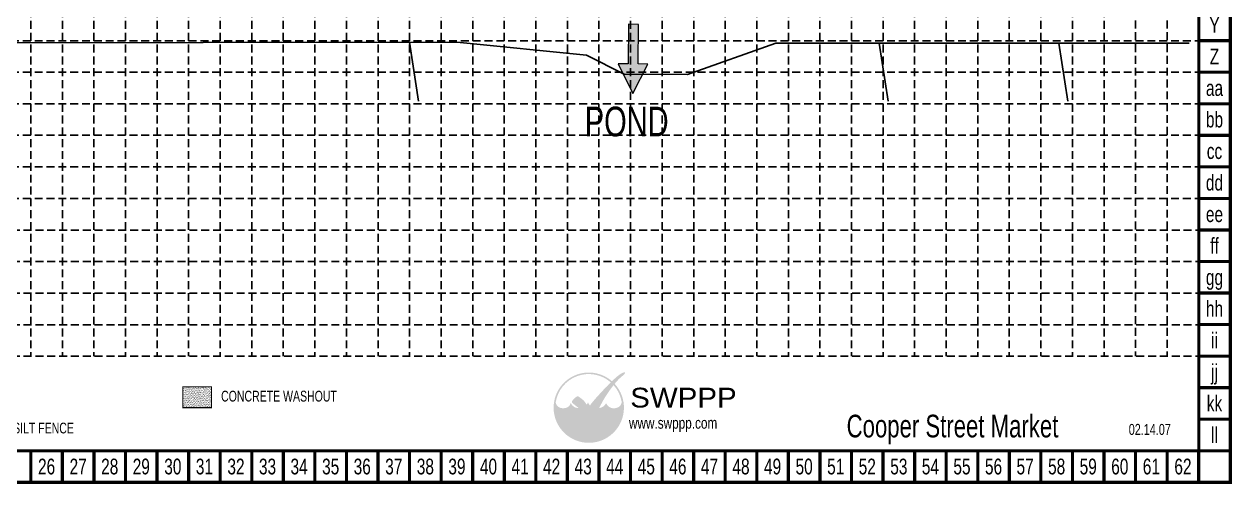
# Model space of a CAD drawing. Header units: feet. Extents: x 9897 to 20516, y 9531 to 20344.
# Drawn here: x 10543 to 11499, y 9531 to 9895 of the extents above; entities that cross this region are included whole.
import ezdxf
from ezdxf.enums import TextEntityAlignment as Align

# ---------------------------------------------------------------- set-up
doc = ezdxf.new("R2010")
doc.units = ezdxf.units.FT
doc.header["$MEASUREMENT"] = 0
doc.linetypes.add('HIDDEN', pattern=[0.375, 0.25, -0.125])
doc.layers.get('0').update_dxf_attribs({"lineweight": 18})
for name, color, linetype in [('BASE', 7, 'Continuous'), ('GRID', 254, 'HIDDEN'), ('LEGEND', 7, 'Continuous'), ('LOGO', 7, 'Continuous')]:
    doc.layers.add(name, color=color, linetype=linetype)
doc.layers.add('BDY-ADJ', color=6, linetype='Continuous', lineweight=25)
doc.layers.add('TEXT-STREET NAMES', color=5, linetype='Continuous', lineweight=35)
doc.styles.add('LOGO1', font='Rockeb.TTF', dxfattribs={"height": 25})
doc.styles.get("Standard").update_dxf_attribs({"font": 'ARIAL.TTF', "width": 0.7})

# ---------------------------------------------------------------- blocks, each defined once
blk = doc.blocks.new('new logo')
at = {"layer": 'LOGO'}
h = blk.add_hatch(color=170, dxfattribs=at)
h.paths.add_polyline_path([(67.4, 44.1), (66.8, 44.7), (66.3, 45.2), (66, 45.8), (65.5, 46.4), (65.1, 47.2), (64.7, 47.9), (64.4, 48.5), (64.2, 49), (63.9, 49.6), (63.7, 50.1), (63.3, 51), (62.9, 52), (62.6, 52.8), (62.4, 53.3), (62.2, 53.7), (62.1, 54.2), (61.9, 54.7), (61.7, 55.2), (61.5, 55.7), (61.3, 56.3), (61, 56.8), (60.8, 57.4), (60.5, 57.9), (60.2, 58.5), (60, 59.1), (59.7, 59.6), (59.3, 60.2), (59, 60.8), (58.7, 61.3), (58.3, 61.9), (58, 62.4), (57.6, 62.9), (57.3, 63.4), (56.9, 63.9), (56.6, 64.3), (56.3, 64.7), (55.9, 65.1), (55.6, 65.5), (55.2, 65.9), (54.9, 66.2), (54, 66.2), (52.9, 66.3), (52, 66.5), (51.5, 66.6), (50.9, 66.8), (50.3, 67), (49.4, 67.4), (48.3, 67.9), (47.3, 68.6), (46.5, 69.3), (45.7, 70), (45, 70.8), (44.4, 71.5), (44, 72.2), (43.6, 72.7), (43.4, 72.9), (43.2, 73.2), (43.1, 73.4), (43, 73.5), (42.8, 73.7), (42.7, 73.7), (42.7, 73.8), (42.6, 73.8), (42.5, 73.7), (42.5, 73.6), (42.4, 73.5), (42.4, 73.4), (42.3, 73.2), (42.2, 72.8), (42, 72.1), (41.7, 71.5), (41.4, 70.9), (41, 70.3), (40.5, 69.8), (40, 69.2), (39.4, 68.7), (38.8, 68.2), (38.1, 67.7), (37.3, 67.3), (36.5, 66.9), (35.7, 66.6), (34.9, 66.3), (34, 66.1), (33, 66), (31.9, 65.9), (30.8, 65.9), (29.6, 65.9), (28.6, 66), (27.6, 66.1), (26.7, 66.4), (25.8, 66.7), (25, 67.1), (24.1, 67.6), (23.2, 68.2), (22.4, 68.9), (21.8, 69.5), (21.4, 69.9), (21, 70.4), (20.6, 70.9), (20.2, 71.5), (19.9, 72.1), (19.5, 72.9), (19.2, 73.8), (18.9, 74.8, -0.595729), (106.3, 106.8), (107, 107.5), (107.5, 108), (108.1, 108.6, 37.93689), (112.3, 104.5), (112.1, 104.2), (111.6, 103.7), (111.1, 103.1), (110.6, 102.5, -0.146449), (123.6, 75), (123.3, 74.5), (123.1, 74), (122.9, 73.5), (122.8, 73.1), (122.5, 72.4), (122.2, 71.7), (121.9, 71.1), (121.5, 70.5), (121.1, 70), (120.7, 69.5), (120.2, 69), (119.6, 68.6), (119, 68.1), (118.4, 67.7), (117.8, 67.4), (117.1, 67), (116.5, 66.7), (115.8, 66.5), (115, 66.3), (114.3, 66.1), (113.5, 66), (112.7, 65.9), (111.9, 65.8), (111.1, 65.8), (110.3, 65.8), (109.4, 65.9), (108.6, 66), (107.7, 66.2), (106.8, 66.4), (105.9, 66.7), (105.1, 67.1), (104.3, 67.5), (103.5, 68), (102.8, 68.6), (102.1, 69.3), (101.4, 70), (100.8, 70.7), (100.2, 71.4), (99.8, 72), (99.5, 72.5), (99.4, 72.8), (99.3, 73), (99.1, 73.2), (99, 73.4), (98.9, 73.5), (98.8, 73.6), (98.7, 73.6), (98.6, 73.6), (98.5, 73.5), (98.4, 73.4), (98.4, 73.3), (98.3, 73.2), (98.2, 73), (98.1, 72.8), (97.8, 72.4), (97.4, 71.8), (96.9, 71.1), (96.4, 70.5), (95.9, 70.1), (95.4, 69.6), (94.8, 69.1), (94.2, 68.6), (93.5, 68.2), (92.8, 67.7), (91.9, 67.3), (91, 66.9), (90.1, 66.6), (89.4, 66.4), (88.6, 66.2), (87.8, 66.1), (87.6, 65.6), (87.4, 65.1), (87.1, 64.4), (86.9, 63.8), (86.6, 63), (86.3, 62.2), (85.9, 61.3), (85.6, 60.4), (85.3, 59.5), (84.9, 58.6), (84.6, 57.7), (84.2, 56.7), (83.9, 55.8), (83.5, 54.9), (83.2, 54), (82.9, 53.2), (82.6, 52.4), (82.3, 51.6), (82.1, 51), (81.9, 50.3), (81.6, 49.8), (81.3, 48.9), (80.9, 48.1), (80.5, 47.3), (80.1, 46.6), (79.6, 45.9), (79.1, 45.4), (78.6, 44.8), (78.1, 44.3), (77.6, 43.9), (77, 43.5), (76.5, 43.1), (75.9, 42.8), (75.3, 42.6), (74.6, 42.3), (73.7, 42.1), (73, 41.9), (72.2, 41.9), (71.6, 42), (70.9, 42.2), (70.1, 42.5), (69.4, 42.8), (68.7, 43.1), (68, 43.5)])
h.paths.add_polyline_path([(71.8, 72), (70.7, 73.9), (70.1, 75.2), (69.7, 74.3), (68.7, 72.6), (67.9, 71.7), (67.9, 71.5), (68.1, 71.2), (68.3, 71), (68.4, 70.8), (68.5, 70.6), (68.7, 70.4), (68.8, 70.2), (68.9, 70.1), (69, 70), (69.1, 69.8), (69.3, 69.7), (69.4, 69.7), (69.5, 69.6), (69.6, 69.5), (69.7, 69.5), (69.8, 69.4), (69.9, 69.4), (70.1, 69.3), (70.2, 69.3), (70.3, 69.2), (70.4, 69.2), (70.5, 69.2), (70.6, 69.2), (70.8, 69.2), (70.9, 69.2), (71, 69.2), (71.1, 69.2), (71.2, 69.2), (71.3, 69.2), (71.4, 69.2), (71.5, 69.2), (71.6, 69.2), (71.7, 69.3), (71.8, 69.3), (71.9, 69.3), (72, 69.4), (72.1, 69.5), (72.2, 69.5), (72.3, 69.6), (72.5, 69.6), (72.6, 69.7), (72.7, 69.8), (72.8, 69.9), (72.9, 70), (73, 70.1), (73.1, 70.2), (73.2, 70.3), (73.3, 70.4), (72.5, 71.1)], flags=17)
blk.add_hatch(color=240, dxfattribs=at).paths.add_polyline_path([(117.7, 117.3), (118.9, 118.2), (119.8, 118.9), (120.6, 119.5), (121.3, 119.9), (121.9, 120.3), (122.4, 120.6), (122.8, 120.9), (123.1, 121.1), (123.4, 121.3), (123.7, 121.4), (124, 121.6), (124.2, 121.7), (124.4, 121.8), (124.6, 121.9), (124.8, 121.9), (125, 122), (125.2, 122.1), (125.4, 122.2), (125.6, 122.2), (125.8, 122.3), (125.9, 122.4), (126.1, 122.4), (126.3, 122.5), (126.4, 122.5), (126.6, 122.6), (126.7, 122.6), (126.8, 122.7), (126.9, 122.7), (127.1, 122.7), (127.2, 122.8), (127.3, 122.8), (127.4, 122.8), (127.5, 122.8), (127.6, 122.8), (127.7, 122.8), (127.8, 122.8), (127.9, 122.8), (128, 122.8), (128.1, 122.8), (128.1, 122.8), (128.2, 122.8), (128.3, 122.8), (128.4, 122.8), (128.4, 122.7), (128.5, 122.7), (128.5, 122.7), (128.6, 122.7), (128.6, 122.6), (128.7, 122.6), (128.7, 122.6), (128.7, 122.5), (128.7, 122.5), (128.8, 122.4), (128.8, 122.4), (128.8, 122.3), (128.8, 122.3), (128.8, 122.2), (128.8, 122.1), (128.8, 122.1), (128.8, 122), (128.8, 121.9), (128.8, 121.8), (128.8, 121.8), (128.8, 121.7), (128.8, 121.6), (128.7, 121.5), (128.7, 121.4), (128.7, 121.3), (128.6, 121.3), (128.6, 121.2), (128.5, 121.1), (128.4, 121), (128.4, 120.8), (128.3, 120.7), (128.2, 120.6), (128.1, 120.4), (128, 120.3), (127.8, 120.1), (127.7, 120), (127.6, 119.8), (127.4, 119.6), (127.3, 119.4), (127.1, 119.2), (126.8, 119), (126.6, 118.8), (126.3, 118.5), (125.9, 118.2), (125.5, 117.9), (125.1, 117.5), (124.6, 117), (124, 116.6), (123.5, 116.1), (122.9, 115.6), (122.3, 115.1), (121.7, 114.5), (121.1, 114), (120.6, 113.5), (120, 113), (119.5, 112.5), (119, 112), (118.5, 111.5), (118, 111), (117.5, 110.5), (117, 109.9), (116.5, 109.4), (116, 108.8), (115.5, 108.3), (115, 107.7), (114.5, 107.1), (114, 106.6), (113.5, 106), (113, 105.4), (112.5, 104.8), (112.1, 104.2), (111.6, 103.7), (111.1, 103.1), (110.6, 102.4), (110.1, 101.8), (109.6, 101.1), (109, 100.4), (108.5, 99.7), (107.9, 98.9), (107.3, 98.1), (106.7, 97.3), (106, 96.4), (105.4, 95.6), (104.8, 94.7), (104.2, 93.9), (103.6, 93.1), (103.1, 92.3), (102.5, 91.5), (102, 90.6), (101.4, 89.8), (100.9, 89), (100.3, 88.2), (99.8, 87.3), (99.2, 86.5), (98.6, 85.6), (98.1, 84.7), (97.5, 83.8), (96.9, 82.9), (96.4, 82), (95.9, 81.1), (95.4, 80.3), (94.9, 79.5), (94.5, 78.7), (94, 78), (93.6, 77.2), (93.2, 76.5), (92.8, 75.8), (92.4, 75), (92, 74.3), (91.6, 73.5), (91.2, 72.8), (90.8, 72), (90.4, 71.3), (90, 70.6), (89.6, 69.9), (89.3, 69.3), (89, 68.7), (88.8, 68.2), (88.5, 67.7), (88.3, 67.3), (88.1, 66.9), (88, 66.5), (87.8, 66.1), (87.6, 65.6), (87.4, 65.1), (87.1, 64.4), (86.9, 63.8), (86.6, 63), (86.3, 62.2), (85.9, 61.3), (85.6, 60.4), (85.3, 59.5), (84.9, 58.6), (84.6, 57.7), (84.2, 56.7), (83.9, 55.8), (83.5, 54.9), (83.2, 54), (82.9, 53.2), (82.6, 52.4), (82.3, 51.6), (82.1, 51), (81.9, 50.3), (81.6, 49.8), (81.4, 49.2), (81.2, 48.7), (81, 48.3), (80.8, 47.9), (80.6, 47.5), (80.4, 47.1), (80.2, 46.7), (80, 46.4), (79.7, 46.1), (79.5, 45.8), (79.2, 45.5), (79, 45.2), (78.7, 44.9), (78.5, 44.7), (78.2, 44.4), (78, 44.2), (77.7, 44), (77.4, 43.8), (77.2, 43.6), (76.9, 43.4), (76.6, 43.2), (76.3, 43), (76, 42.9), (75.7, 42.7), (75.5, 42.6), (75.2, 42.5), (74.9, 42.4), (74.6, 42.3), (74.3, 42.2), (74, 42.1), (73.8, 42.1), (73.5, 42), (73.2, 42), (73, 41.9), (72.7, 41.9), (72.5, 41.9), (72.2, 41.9), (72, 42), (71.8, 42), (71.5, 42.1), (71.3, 42.1), (71.1, 42.2), (70.8, 42.2), (70.6, 42.3), (70.4, 42.4), (70.1, 42.5), (69.9, 42.6), (69.6, 42.7), (69.4, 42.8), (69.2, 42.9), (68.9, 43), (68.7, 43.1), (68.5, 43.2), (68.2, 43.4), (68, 43.6), (67.8, 43.7), (67.6, 43.9), (67.4, 44.1), (67.2, 44.3), (67, 44.5), (66.8, 44.7), (66.6, 44.9), (66.5, 45.1), (66.3, 45.4), (66.1, 45.6), (65.9, 45.9), (65.7, 46.2), (65.4, 46.6), (65.2, 47), (65, 47.4), (64.7, 47.9), (64.4, 48.5), (64.2, 49), (63.9, 49.6), (63.7, 50.1), (63.4, 50.7), (63.2, 51.3), (63, 51.8), (62.8, 52.3), (62.6, 52.8), (62.4, 53.3), (62.2, 53.7), (62.1, 54.2), (61.9, 54.7), (61.7, 55.2), (61.5, 55.7), (61.3, 56.3), (61, 56.8), (60.8, 57.4), (60.5, 57.9), (60.2, 58.5), (60, 59.1), (59.7, 59.6), (59.3, 60.2), (59, 60.8), (58.7, 61.3), (58.3, 61.9), (58, 62.4), (57.6, 62.9), (57.3, 63.4), (56.9, 63.9), (56.6, 64.3), (56.3, 64.7), (55.9, 65.1), (55.6, 65.5), (55.2, 65.9), (54.9, 66.3), (54.5, 66.6), (54.1, 67), (53.7, 67.4), (53.3, 67.8), (52.8, 68.1), (52.4, 68.5), (51.9, 68.9), (51.4, 69.3), (50.9, 69.7), (50.5, 70), (50, 70.4), (49.5, 70.8), (49.1, 71.1), (48.7, 71.5), (48.2, 71.8), (47.8, 72.1), (47.5, 72.4), (47.1, 72.7), (46.8, 72.9), (46.6, 73.1), (46.3, 73.3), (46.1, 73.5), (45.9, 73.6), (45.7, 73.8), (45.6, 73.9), (45.5, 74), (45.3, 74.2), (45.2, 74.3), (45.1, 74.4), (45, 74.6), (45, 74.7), (44.9, 74.8), (44.8, 75), (44.8, 75.1), (44.8, 75.2), (44.7, 75.4), (44.7, 75.5), (44.7, 75.7), (44.7, 75.8), (44.7, 76), (44.7, 76.1), (44.7, 76.3), (44.8, 76.4), (44.8, 76.6), (44.9, 76.7), (44.9, 76.9), (45, 77.1), (45.1, 77.2), (45.2, 77.4), (45.3, 77.6), (45.4, 77.8), (45.6, 78), (45.7, 78.2), (45.9, 78.5), (46.1, 78.7), (46.3, 79), (46.6, 79.3), (46.8, 79.5), (47.1, 79.8), (47.3, 80.1), (47.6, 80.4), (47.9, 80.7), (48.2, 81), (48.5, 81.3), (48.8, 81.6), (49.2, 81.9), (49.5, 82.2), (49.8, 82.5), (50.1, 82.7), (50.4, 83), (50.7, 83.2), (51, 83.4), (51.2, 83.6), (51.5, 83.8), (51.7, 83.9), (51.9, 84.1), (52.1, 84.2), (52.2, 84.3), (52.4, 84.4), (52.5, 84.5), (52.7, 84.5), (52.8, 84.6), (53, 84.6), (53.1, 84.6), (53.2, 84.7), (53.3, 84.7), (53.5, 84.7), (53.6, 84.7), (53.7, 84.7), (53.8, 84.7), (54, 84.7), (54.1, 84.6), (54.2, 84.6), (54.3, 84.5), (54.5, 84.5), (54.6, 84.4), (54.7, 84.4), (54.9, 84.3), (55, 84.2), (55.2, 84.1), (55.3, 84.1), (55.5, 84), (55.7, 83.9), (55.9, 83.7), (56.1, 83.6), (56.4, 83.4), (56.7, 83.2), (57, 83), (57.3, 82.8), (57.7, 82.5), (58, 82.3), (58.4, 82), (58.8, 81.7), (59.2, 81.4), (59.6, 81.1), (60, 80.8), (60.4, 80.5), (60.8, 80.2), (61.2, 79.9), (61.5, 79.6), (61.9, 79.3), (62.3, 78.9), (62.6, 78.6), (63, 78.3), (63.3, 77.9), (63.7, 77.5), (64, 77.2), (64.3, 76.8), (64.6, 76.4), (64.9, 76), (65.2, 75.6), (65.5, 75.2), (65.8, 74.8), (66.1, 74.4), (66.4, 74), (66.7, 73.6), (66.9, 73.2), (67.2, 72.8), (67.4, 72.5), (67.6, 72.1), (67.8, 71.8), (67.9, 71.5), (68.1, 71.2), (68.3, 71), (68.4, 70.8), (68.5, 70.6), (68.7, 70.4), (68.8, 70.2), (68.9, 70.1), (69, 70), (69.1, 69.8), (69.3, 69.7), (69.4, 69.7), (69.5, 69.6), (69.6, 69.5), (69.7, 69.5), (69.8, 69.4), (69.9, 69.4), (70.1, 69.3), (70.2, 69.3), (70.3, 69.2), (70.4, 69.2), (70.5, 69.2), (70.6, 69.2), (70.8, 69.2), (70.9, 69.2), (71, 69.2), (71.1, 69.2), (71.2, 69.2), (71.3, 69.2), (71.4, 69.2), (71.5, 69.2), (71.6, 69.2), (71.7, 69.3), (71.8, 69.3), (71.9, 69.3), (72, 69.4), (72.1, 69.5), (72.2, 69.5), (72.3, 69.6), (72.5, 69.6), (72.6, 69.7), (72.7, 69.8), (72.8, 69.9), (72.9, 70), (73, 70.1), (73.1, 70.2), (73.2, 70.3), (73.3, 70.5), (73.5, 70.6), (73.6, 70.8), (73.7, 70.9), (73.9, 71.1), (74, 71.3), (74.2, 71.5), (74.3, 71.8), (74.5, 72), (74.7, 72.3), (74.9, 72.6), (75.1, 72.8), (75.3, 73.1), (75.6, 73.5), (75.8, 73.8), (76.1, 74.1), (76.4, 74.5), (76.7, 74.9), (77, 75.3), (77.3, 75.7), (77.7, 76.1), (78, 76.5), (78.4, 77), (78.8, 77.4), (79.2, 77.9), (79.6, 78.4), (80, 78.9), (80.5, 79.5), (81, 80), (81.5, 80.6), (82, 81.1), (82.5, 81.7), (83, 82.3), (83.6, 82.9), (84.1, 83.5), (84.7, 84.1), (85.2, 84.7), (85.7, 85.3), (86.2, 85.8), (86.7, 86.4), (87.2, 86.9), (87.7, 87.4), (88.1, 87.9), (88.6, 88.5), (89.1, 89), (89.5, 89.5), (90, 90.1), (90.5, 90.6), (91, 91.2), (91.5, 91.7), (92.1, 92.3), (92.6, 92.9), (93.2, 93.5), (93.8, 94.1), (94.4, 94.8), (95, 95.4), (95.6, 96), (96.3, 96.7), (96.9, 97.3), (97.6, 98), (98.2, 98.6), (98.8, 99.2), (99.4, 99.8), (100, 100.3), (100.5, 100.9), (101.1, 101.4), (101.6, 102), (102.1, 102.5), (102.7, 103.1), (103.2, 103.6), (103.7, 104.1), (104.2, 104.7), (104.8, 105.2), (105.3, 105.8), (105.9, 106.3), (106.4, 106.9), (107, 107.5), (107.5, 108), (108.1, 108.6), (108.7, 109.2), (109.3, 109.8), (109.9, 110.3), (110.4, 110.9), (111, 111.5), (111.6, 112), (112.2, 112.6), (112.8, 113.1), (113.4, 113.6), (114, 114.2), (114.6, 114.7), (115.3, 115.3), (116, 115.9), (116.8, 116.6)])
at = {"layer": 'LOGO', "style": 'LOGO1'}
for s, height, width, p in [('SWPPP', 31.32, 1.115, (137, 67)), ('www.swppp.com', 18.112, 0.77, (135, 33.4))]:
    blk.add_text(s, height=height, dxfattribs=dict(at, width=width)).set_placement(p)

msp = doc.modelspace()

# ---------------------------------------------------------------- hatches: boundary and pattern name
at = {"layer": 'BASE'}
h = msp.add_hatch(dxfattribs=at)
h.set_pattern_fill('AR-SAND', color=30, scale=0.65936, style=0)
h.set_pattern_definition([(37.5, (11226.3122, 9541.6619), (-0.0415353, 1.2704704), [0, -1.002227, 0, -1.1209119, 0, -1.0714599]), (7.5, (11226.3122, 9541.6619), (1.16692, 1.86081), [0, -0.5406751, 0, -0.9033231, 0, -0.346164]), (327.5, (11225.5012, 9541.6619), (2.0533403, 0.0037314), [0, -0.32968, 0, -1.1868479, 0, -1.5494958]), (317.5, (11225.5012, 9541.662), (1.9821194, 0.578704), [0, -0.16484, 0, -0.7780447, 0, -0.8901359])])
h.paths.add_polyline_path([(10690.93, 9591.11), (10690.93, 9607.6), (10668.36, 9607.6), (10668.36, 9591.11)])

# ---------------------------------------------------------------- linework, layer by layer
at = {"color": 5}
msp.add_lwpolyline([(11036.65, 9863.46), (11028.81, 9863.52), (11029.06, 9894.9), (11021.21, 9894.96), (11020.97, 9863.59), (11013.12, 9863.65), (11024.7, 9840.02), (11036.65, 9863.46)], close=True, dxfattribs=at)
for points in [[(11029.06, 9894.9), (11021.21, 9894.96), (11028.81, 9863.52), (11020.97, 9863.59)], [(11013.12, 9863.65), (11036.65, 9863.46), (11024.7, 9840.02), (11036.65, 9863.46)]]:
    msp.add_solid(points, dxfattribs=at)
at = {"layer": 'BASE', "color": 9}
msp.add_line((11472.84, 10506.97), (11472.84, 9556.97), dxfattribs=at)
at = {"layer": 'BASE', "const_width": 2.5}
for points in [[(9897.84, 9531.97), (11497.84, 9531.97), (11497.84, 10531.97), (9897.84, 10531.97)], [(9922.78, 9556.97), (11472.91, 9556.92), (11472.87, 10506.99), (9923.1, 10507.02)]]:
    msp.add_lwpolyline(points, close=True, dxfattribs=at)
for points in [[(11497.84, 9881.97), (11472.84, 9881.97)], [(11497.84, 9856.97), (11472.84, 9856.97)], [(11497.84, 9831.97), (11472.84, 9831.97)], [(11497.84, 9806.97), (11472.84, 9806.97)], [(11497.84, 9781.97), (11472.84, 9781.97)], [(11497.84, 9756.97), (11472.84, 9756.97)], [(11497.84, 9731.97), (11472.84, 9731.97)], [(11497.84, 9706.97), (11472.84, 9706.97)], [(11497.84, 9681.97), (11472.84, 9681.97)], [(11497.84, 9656.97), (11472.84, 9656.97)], [(11497.84, 9631.97), (11472.84, 9631.97)], [(11497.84, 9606.97), (11472.84, 9606.97)], [(11497.84, 9581.97), (11472.84, 9581.97)], [(10547.84, 9531.97), (10547.84, 9556.97)], [(10572.84, 9531.97), (10572.84, 9556.97)], [(10597.84, 9531.97), (10597.84, 9556.97)], [(10622.84, 9531.97), (10622.84, 9556.97)], [(10647.84, 9531.97), (10647.84, 9556.97)], [(10672.84, 9531.97), (10672.84, 9556.97)], [(10697.84, 9531.97), (10697.84, 9556.97)], [(10722.84, 9531.97), (10722.84, 9556.97)], [(10747.84, 9531.97), (10747.84, 9556.97)], [(10772.84, 9531.97), (10772.84, 9556.97)], [(10797.84, 9531.97), (10797.84, 9556.97)], [(10822.84, 9531.97), (10822.84, 9556.97)], [(10847.84, 9531.97), (10847.84, 9556.97)], [(10872.84, 9531.97), (10872.84, 9556.97)], [(10897.84, 9531.97), (10897.84, 9556.97)], [(10922.84, 9531.97), (10922.84, 9556.97)], [(10947.84, 9531.97), (10947.84, 9556.97)], [(10972.84, 9531.97), (10972.84, 9556.97)], [(10997.84, 9531.97), (10997.84, 9556.97)], [(11022.84, 9531.97), (11022.84, 9556.97)], [(11047.84, 9531.97), (11047.84, 9556.97)], [(11072.84, 9531.97), (11072.84, 9556.97)], [(11097.84, 9531.97), (11097.84, 9556.97)], [(11122.84, 9531.97), (11122.84, 9556.97)], [(11147.84, 9531.97), (11147.84, 9556.97)], [(11172.84, 9531.97), (11172.84, 9556.97)], [(11197.84, 9531.97), (11197.84, 9556.97)], [(11222.84, 9531.97), (11222.84, 9556.97)], [(11247.84, 9531.97), (11247.84, 9556.97)], [(11272.84, 9531.97), (11272.84, 9556.97)], [(11297.84, 9531.97), (11297.84, 9556.97)], [(11322.84, 9531.97), (11322.84, 9556.97)], [(11347.84, 9531.97), (11347.84, 9556.97)], [(11372.84, 9531.97), (11372.84, 9556.97)], [(11397.84, 9531.97), (11397.84, 9556.97)], [(11422.84, 9531.97), (11422.84, 9556.97)], [(11447.84, 9531.97), (11447.84, 9556.97)], [(11497.84, 9556.97), (11472.84, 9556.97)], [(11472.84, 9531.97), (11472.84, 9556.97)]]:
    msp.add_lwpolyline(points, dxfattribs=at)
at = {"layer": 'BASE', "color": 30, "const_width": 0.824}
msp.add_lwpolyline([(10668.36, 9591.11), (10690.93, 9591.11), (10690.93, 9607.6), (10668.36, 9607.6)], close=True, dxfattribs=at)
at = {"layer": 'BDY-ADJ', "color": 253}
for p, q in [((10472.48, 9880.16), (10847.65, 9880.73)), ((10847.65, 9880.73), (10854.94, 9833.94)), ((10887.94, 9880.65), (10847.65, 9880.73)), ((10987.92, 9870.42), (10887.94, 9880.65)), ((11067.89, 9855.24), (11137.94, 9880.08)), ((11137.94, 9880.08), (11219.69, 9879.9)), ((11465.36, 9879.99), (11219.69, 9879.9)), ((11226.88, 9833.94), (11219.69, 9879.9)), ((11369.26, 9833.94), (11362.06, 9879.95)), ((10987.92, 9870.42), (11017.89, 9855.35)), ((11017.89, 9855.35), (11067.89, 9855.24))]:
    msp.add_line(p, q, dxfattribs=at)
at = {"layer": 'GRID', "color": 8, "linetype": 'HIDDEN', "ltscale": 25}
for p, q in [((10547.84, 10506.97), (10547.84, 9631.86)), ((10572.84, 10506.97), (10572.84, 9631.86)), ((10597.84, 10506.97), (10597.84, 9631.86)), ((10622.84, 10506.97), (10622.84, 9631.86)), ((10647.84, 10506.97), (10647.84, 9631.86)), ((10672.84, 10506.97), (10672.84, 9631.86)), ((10697.84, 10506.97), (10697.84, 9631.86)), ((10722.84, 10506.97), (10722.84, 9631.86)), ((10747.84, 10506.97), (10747.84, 9631.86)), ((10772.84, 10506.97), (10772.84, 9631.86)), ((10797.84, 10506.97), (10797.84, 9631.86)), ((10822.84, 10506.97), (10822.84, 9631.86)), ((10847.84, 10506.97), (10847.84, 9631.86)), ((10872.84, 10506.97), (10872.84, 9631.86)), ((10897.84, 10506.97), (10897.84, 9631.86)), ((10922.84, 10506.97), (10922.84, 9631.86)), ((10947.84, 10506.97), (10947.84, 9631.86)), ((10972.84, 10506.97), (10972.84, 9631.86)), ((10997.84, 10506.97), (10997.84, 9631.86)), ((11022.84, 10506.97), (11022.84, 9631.86)), ((11047.84, 10506.97), (11047.84, 9631.86)), ((11072.84, 10506.97), (11072.84, 9631.86)), ((11097.84, 10506.97), (11097.84, 9631.86)), ((11122.84, 10506.97), (11122.84, 9631.86)), ((11147.84, 10506.97), (11147.84, 9631.86)), ((11172.84, 10506.97), (11172.84, 9631.86)), ((11197.84, 10506.97), (11197.84, 9631.86)), ((11222.84, 10506.97), (11222.84, 9631.86)), ((11247.84, 10506.97), (11247.84, 9631.86)), ((11272.84, 10506.97), (11272.84, 9631.86)), ((11297.84, 10506.97), (11297.84, 9631.86)), ((11322.84, 10506.97), (11322.84, 9631.86)), ((11347.84, 10506.97), (11347.84, 9631.86)), ((11372.84, 10506.97), (11372.84, 9631.86)), ((11397.84, 10506.97), (11397.84, 9631.86)), ((11422.79, 10507.39), (11422.79, 9631.86)), ((11447.79, 10507.39), (11447.79, 9631.86)), ((9922.84, 9881.97), (11472.84, 9881.97)), ((9922.84, 9856.97), (11472.84, 9856.97)), ((9922.84, 9831.97), (11472.84, 9831.97)), ((9922.84, 9806.97), (11472.84, 9806.97)), ((9922.84, 9781.97), (11472.84, 9781.97)), ((9922.84, 9756.97), (11472.84, 9756.97)), ((9923.4, 9731.86), (11473.4, 9731.86)), ((9923.4, 9706.86), (11473.4, 9706.86)), ((9923.4, 9681.86), (11473.4, 9681.86)), ((9923.4, 9656.86), (11473.4, 9656.86)), ((9923.4, 9631.86), (11473.4, 9631.86))]:
    msp.add_line(p, q, dxfattribs=at)

# ---------------------------------------------------------------- block references
at = {"layer": 'GRID', "ltscale": 500, "xscale": 0.5, "yscale": 0.5, "zscale": 0.5}
msp.add_blockref('new logo', (10954.09, 9557.74), dxfattribs=at)

# ---------------------------------------------------------------- texts
at = {"insert": (11193.97, 9585.5), "char_height": 17.9419, "width": 169.6361, "attachment_point": 1}
msp.add_mtext('Cooper Street Market', dxfattribs=at)
at = {"layer": 'BASE', "width": 0.7}
for s, p in [('Y', (11485.34, 9894.47)), ('Z', (11485.34, 9869.47)), ('aa', (11485.34, 9844.47)), ('bb', (11485.34, 9819.47)), ('cc', (11485.34, 9794.47)), ('dd', (11485.34, 9769.47)), ('ee', (11485.34, 9744.47)), ('ff', (11485.34, 9719.47)), ('gg', (11485.34, 9694.47)), ('hh', (11485.34, 9669.47)), ('ii', (11485.34, 9644.47)), ('jj', (11485.34, 9619.47)), ('kk', (11485.34, 9594.47)), ('ll', (11485.34, 9569.47)), ('26', (10560.34, 9544.47)), ('27', (10585.34, 9544.47)), ('28', (10610.34, 9544.47)), ('29', (10635.34, 9544.47)), ('30', (10660.34, 9544.47)), ('31', (10685.34, 9544.47)), ('32', (10710.34, 9544.47)), ('33', (10735.34, 9544.47)), ('34', (10760.34, 9544.47)), ('35', (10785.34, 9544.47)), ('36', (10810.34, 9544.47)), ('37', (10835.34, 9544.47)), ('38', (10860.34, 9544.47)), ('39', (10885.34, 9544.47)), ('40', (10910.34, 9544.47)), ('41', (10935.34, 9544.47)), ('42', (10960.34, 9544.47)), ('43', (10985.34, 9544.47)), ('44', (11010.34, 9544.47)), ('45', (11035.34, 9544.47)), ('46', (11060.34, 9544.47)), ('47', (11085.34, 9544.47)), ('48', (11110.34, 9544.47)), ('49', (11135.34, 9544.47)), ('50', (11160.34, 9544.47)), ('51', (11185.34, 9544.47)), ('52', (11210.34, 9544.47)), ('53', (11235.34, 9544.47)), ('54', (11260.34, 9544.47)), ('55', (11285.34, 9544.47)), ('56', (11310.34, 9544.47)), ('57', (11335.34, 9544.47)), ('58', (11360.34, 9544.47)), ('59', (11385.34, 9544.47)), ('60', (11410.34, 9544.47)), ('61', (11435.34, 9544.47)), ('62', (11460.34, 9544.47))]:
    msp.add_text(s, height=12.5, dxfattribs=at).set_placement(p, align=Align.MIDDLE_CENTER)
msp.add_text('02.14.07', height=8.75, dxfattribs=at).set_placement((11434.09, 9569.49), align=Align.CENTER)
at = {"layer": 'LEGEND', "width": 0.7}
for s, p in [('CONCRETE WASHOUT', (10698.55, 9595.99)), ('EROSION BLANKET / SILT FENCE', (10448.12, 9570.7))]:
    msp.add_text(s, height=8.5248, dxfattribs=at).set_placement(p)
at = {"layer": 'TEXT-STREET NAMES', "color": 5, "width": 0.7}
msp.add_text('POND', height=23.52, rotation=359.99057, dxfattribs=at).set_placement((10986.57, 9806.17))

doc.saveas('drawing.dxf')
